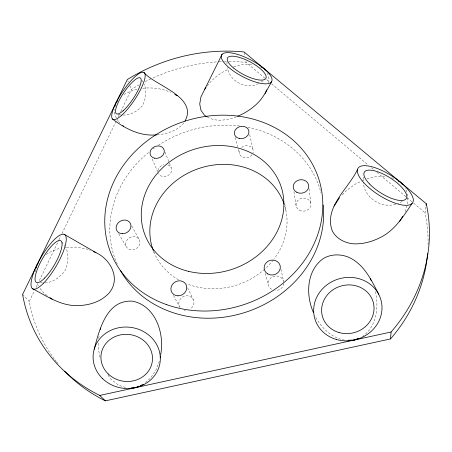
<?xml version="1.0" encoding="UTF-8"?>
<svg xmlns="http://www.w3.org/2000/svg" width="452" height="452" viewBox="0 0 452 452"><rect width="100%" height="100%" fill="white"/><g stroke="black" fill="none" stroke-linecap="round" stroke-linejoin="round"><path stroke-width="0.34" stroke-dasharray="2.26 1.69" d="M407.659 203.942L407.834 195.524L405.382 188.145M226.927 64.082L227.124 60.619M268.703 82.71L269.121 79.241L267.595 73.213M428.067 244.69A167.398 150.443 -13.4 0 0 425.021 212.751L426.072 205.118M363.368 177.139L363.165 180.399M98.683 338.305L99.061 336.271M35.03 271.889L35.798 269.245M405.229 211.559L407.258 205.208M159.307 361.131L156.234 369.516L150.561 378.115L144.928 383.002M54.167 358.747A168.217 150.177 -24.9 0 1 29.295 301.439L34.188 291.286M36.024 287.472L37.855 283.664M39.386 280.489L58.653 240.492M58.958 239.859L60.794 236.051M62.014 233.509L116.757 119.87M118.288 116.695L119.204 114.791M120.735 111.621L131.436 89.4A160.776 138.945 -18.5 0 1 140.058 84.349M183.794 122.865C177.811 130.617 167.5 133.713 158.11 134.724M207.242 85.891C212.728 78.541 220.395 72.8 228.74 69.071M342.305 194.846L346.944 190.094L355.809 183.823L361.278 181.269M362.431 336.627C376.748 326.417 379.375 306.586 374.951 290.602M261.358 82.01L263.013 80.71M46.375 254.499L48.443 252.877L56.879 249.148L60.308 248.442M123.989 94.7L125.616 93.474L133.238 90.174L137.967 89.146M402.229 201.315L398.268 203.485M361.888 180.986L364.928 179.568M236.368 116.836C227.441 120.051 216.491 122.221 207.824 117.26M258.567 83.569C246.204 90.004 229.283 81.337 227.492 67.467M395.715 204.157C381.335 208.824 364.142 197.626 363.357 182.359M233.763 66.8L242.605 64.483L252.233 64.229M366.86 178.947L375.488 176.76L385.042 176.416L386.353 176.704M45.093 282.958C53.398 282.319 60.206 276.98 65.094 270.567C68.314 263.007 69.342 254.244 65.337 246.73M123.108 115.057C130.781 115.305 137.566 111.085 142.595 105.593C145.713 98.892 147.267 91.123 144.12 84.095M142.685 88.236C152.166 87.338 161.957 88.428 170.698 92.31M66.478 247.182L76.637 247.12L86.694 248.973L90.417 250.442M40.318 282.726L42.375 282.907M118.317 114.164L121.057 114.678M391.601 177.856L393.568 178.291M344.593 340.175C331.169 337.717 320.739 327.35 314.773 315.507M125.481 387.522L118.503 385.11L111.107 379.386L107.497 374.505M47.172 295.642L44.392 293.653L39.612 287.947M228.978 61.517A160.776 138.945 -18.5 0 1 246.131 62.41L266.132 79.213M266.669 79.671L269.375 81.942M271.533 83.756L368.273 165.059M371.516 167.788L373.68 169.602M376.923 172.325L406.647 197.309M407.184 197.761L413.134 202.762M413.67 203.214L425.021 212.751M118.803 121.746L119.808 122.701M22.6 294.45L29.295 301.439M61.726 241.882L64.534 245.651M141.685 80.128L143.041 82.281M118.729 233.842L126.164 246.476M118.3 121.272L115.006 115.396L114.141 109.288M131.775 225.955L139.459 239.995A7.401 6.401 -30 0 1 131.854 249.928A7.401 6.401 -30 0 1 127.165 239.865A7.401 6.401 -30 0 1 139.459 239.995M173.5 295.518L179.382 306.467M153.426 251.289L154.081 252.532M187.563 287.788L193.298 299.557M152.2 159.081L157.652 171.72M37.414 283.816L38.476 286.291M127.854 80.767L128.368 81.998M129.899 85.699L131.436 89.4M165.025 152.16L171.161 167.5M265.347 273.358L268.375 284.89M235.306 137.442L237.639 146.714M238.306 149.363L239.306 153.335M249.713 134.769L253.126 150.115M280.907 269.155L283.607 281.489A7.803 7.226 -10.7 0 0 270.788 277.98A7.803 7.226 -10.7 0 0 273.562 290.167M244.165 52.63L244.82 55.89M245.871 61.105L246.131 62.41M100.016 357.182L98.632 350.3L98.576 341.644M284.732 203.959L285.963 210.841M293.919 191.654L296.167 206.248M309.066 188.896L310.75 202.92M57.918 363.521A168.217 150.177 -24.9 0 1 56.641 361.945M56.223 361.419A168.217 150.177 -24.9 0 1 54.98 359.82M145.369 81.541A160.776 138.945 -18.5 0 1 152.595 78.072M153.205 77.795A160.776 138.945 -18.5 0 1 218.361 61.805M219.028 61.766A160.776 138.945 -18.5 0 1 223.672 61.579M224.339 61.562A160.776 138.945 -18.5 0 1 226.328 61.528M284.777 206.101A69.427 61.28 -19 0 1 274.127 258.906M273.285 259.996A69.427 61.28 -19 0 1 265.115 268.759M264.584 269.239A69.427 61.28 -19 0 1 186.727 283.76M178.5 279.765A69.427 61.28 -19 0 1 153.561 251.244M117.243 264.109A108.237 95.056 -19 0 1 149.341 151.849M153.188 148.889A108.237 95.056 -19 0 1 154.313 148.07M158.313 145.312A108.237 95.056 -19 0 1 239.571 126.029M247.843 127.374A108.237 95.056 -19 0 1 320.926 192.597M167.929 164.85A7.051 5.91 -22.2 0 1 169.534 174.483A7.051 5.91 -22.2 0 1 158.471 173.619M157.985 170.573A7.051 5.91 -22.2 0 1 163.856 164.709M241.622 147.505A7.096 5.978 -13.7 0 1 249.899 146.369A7.096 5.978 -13.7 0 1 253.052 152.731M252.063 154.72A7.096 5.978 -13.7 0 1 243.069 157.352A7.096 5.978 -13.7 0 1 239.577 150.217M180.015 307.535A7.774 7.113 -30.6 0 1 182.32 297.184A7.774 7.113 -30.6 0 1 192.908 298.874A7.774 7.113 -30.6 0 1 190.026 309.134M185.523 310.332A7.774 7.113 -30.6 0 1 184.213 310.179M283.777 283.37A7.803 7.226 -10.7 0 1 275.567 290.466M299.518 210.304A7.492 6.565 -6.8 0 0 310.942 204.626A7.492 6.565 -6.8 0 0 299.942 198.908A7.492 6.565 -6.8 0 0 299.518 210.304"/><path stroke-width="0.68" d="M390.517 338.927L391.087 332.011A170.794 152.601 -13.6 0 0 426.264 203.728L244.035 51.974A163.906 140.708 -18.5 0 0 127.345 79.529L22.6 294.45A171.613 152.301 -24.7 0 0 99.762 395.427L105.378 400.856L390.517 338.927A167.398 150.443 -13.4 0 0 427.315 256.284M426.072 205.118L426.264 203.728M160.211 357.871L160.505 355.877M160.703 354.549C164.72 333.745 155.72 305.964 132.718 301.19C106.57 299.281 99.344 329.892 94.169 349.317M100.327 329.48L100.581 328.124M114.853 106.644L115.735 103.344L117.305 101.191M36.183 267.923L37.137 264.618L38.663 262.459M357.476 169.517C348.554 188.795 323.44 207.332 332.322 231.028C336.316 238.599 344.243 242.679 352.498 243.752C363.188 244.487 373.618 241.328 382.878 236.153C395.924 228.616 403.862 215.581 412.094 203.457A32.312 11.549 32.3 0 0 379.019 169.206A32.312 11.549 32.3 0 0 364.854 183.845A32.312 11.549 32.3 0 0 412.094 203.457M237.582 116.283C249.803 111.181 261.363 102.265 266.697 89.869M222.113 54.28L200.903 97.01L199.733 104.005L200.931 110.226L204.451 115.22L207.259 116.921M265.109 93.553L271.539 81.75A28.34 9.306 27.9 0 0 238.684 54.743A28.34 9.306 27.9 0 0 229.712 68.224A28.34 9.306 27.9 0 0 271.539 81.75M399.495 221.565L402.692 216.322M334.028 206.157L339.52 197.699M184.947 121.181C198.456 96.745 154.245 85.349 144.002 72.552M204.327 89.716L205.993 87.53M358.656 338.198L354.249 340.028L348.017 340.266M139.013 386.149L135.261 387.703L131.334 387.822M140.267 385.629L143.397 384.336M99.762 395.427L391.087 332.011M157.415 134.747C140.764 136.826 125.351 128.797 112.497 119.029M93.524 251.662C110.135 257.533 122.176 279.251 108.226 293.93C98.807 303.422 84.891 306.456 71.919 305.366C57.438 303.8 45.29 295.218 32.64 288.783M174.766 94.457L177.088 95.688M261.007 66.907L263.855 68.478L265.104 70.054M398.195 180.953L400.506 182.28L402.28 184.416M64.105 234.289L96.005 252.645M49.946 297.636L52.172 299.23M122.831 125.554L123.842 126.503M378.697 294.263C371.403 280.037 363.911 263.962 348.385 257.126C340.277 253.917 331.096 254.001 323.457 258.448C306.501 270.364 305.586 294.885 313.4 312.451M370.397 278.675L371.16 280.545M427.581 253.549A167.398 150.443 -13.4 0 1 427.389 255.6M105.378 400.856A168.217 150.177 -24.9 0 1 64.681 371.154M153.313 250.594A69.427 61.28 -19 0 1 197.767 168.873A69.427 61.28 -19 0 1 284.138 204.095M323.18 205.016A108.237 95.056 -19 0 1 245.346 312.343A108.237 95.056 -19 0 1 120.385 270.364M166.822 304.721A110.429 96.344 -19 0 0 322.462 197.258A110.429 96.344 -19 0 0 152.041 137.323A110.429 96.344 -19 0 0 166.822 304.721M122.481 233.757A7.695 6.571 -29.4 0 0 130.442 223.514A7.695 6.571 -29.4 0 0 117.684 223.429A7.695 6.571 -29.4 0 0 122.481 233.757M296.862 192.337A7.797 6.746 -7.4 0 0 308.756 186.444A7.797 6.746 -7.4 0 0 297.326 180.619A7.797 6.746 -7.4 0 0 296.862 192.337M154.494 158.194A7.322 6.045 -22.1 0 0 164.251 150.459A7.322 6.045 -22.1 0 0 152.759 147.793A7.322 6.045 -22.1 0 0 154.494 158.194M239.277 138.487A7.373 6.113 -13.9 0 0 248.826 130.764A7.373 6.113 -13.9 0 0 236.859 128.176A7.373 6.113 -13.9 0 0 239.277 138.487M267.816 273.957A8.136 7.452 -11.4 0 0 280.325 267.669A8.136 7.452 -11.4 0 0 268.533 261.007A8.136 7.452 -11.4 0 0 267.816 273.957M188.32 271.29A72.235 62.935 -19 0 0 282.766 192.942A72.235 62.935 -19 0 0 166.618 164.234A72.235 62.935 -19 0 0 188.32 271.29M177.969 295.834A8.102 7.328 -29.7 0 0 186.06 284.687A8.102 7.328 -29.7 0 0 172.421 284.41A8.102 7.328 -29.7 0 0 177.969 295.834M102.649 378.703A33.668 30.685 7.8 0 0 159.07 366.838A33.668 30.685 7.8 0 0 118.401 327.813A33.668 30.685 7.8 0 0 102.649 378.703M336.35 339.469A34.363 31.555 -15.2 0 0 381.448 302.06A34.363 31.555 -15.2 0 0 325.689 285.845A34.363 31.555 -15.2 0 0 336.35 339.469M121.803 115.147A28.092 7.272 -56.2 0 0 145.086 74.337A28.092 7.272 -56.2 0 0 118.407 98.31A28.092 7.272 -56.2 0 0 121.803 115.147M43.68 283.054A31.487 8.746 -59.6 0 0 65.755 235.961A31.487 8.746 -59.6 0 0 36.482 265.991A31.487 8.746 -59.6 0 0 43.68 283.054M44.663 278.042A24.154 6.707 -59.6 0 0 61.726 241.882A24.154 6.707 -59.6 0 0 39.33 264.68A24.154 6.707 -59.6 0 0 44.663 278.042M123.176 110.706A21.549 5.577 -56.2 0 0 141.131 79.382A21.549 5.577 -56.2 0 0 120.729 97.592A21.549 5.577 -56.2 0 0 123.176 110.706M233.616 68.043A21.736 7.136 27.9 0 0 265.776 78.541A21.736 7.136 27.9 0 0 240.735 57.833A21.736 7.136 27.9 0 0 233.616 68.043M369.521 183.93A24.781 8.854 32.3 0 0 405.817 199.14A24.781 8.854 32.3 0 0 380.663 172.89A24.781 8.854 32.3 0 0 369.521 183.93M339.079 332.559A26.363 24.205 -15.2 0 0 373.606 303.789A26.363 24.205 -15.2 0 0 330.791 291.444A26.363 24.205 -15.2 0 0 339.079 332.559M108.299 374.002A25.832 23.538 7.8 0 0 151.556 364.809A25.832 23.538 7.8 0 0 120.283 334.938A25.832 23.538 7.8 0 0 108.299 374.002"/></g></svg>
